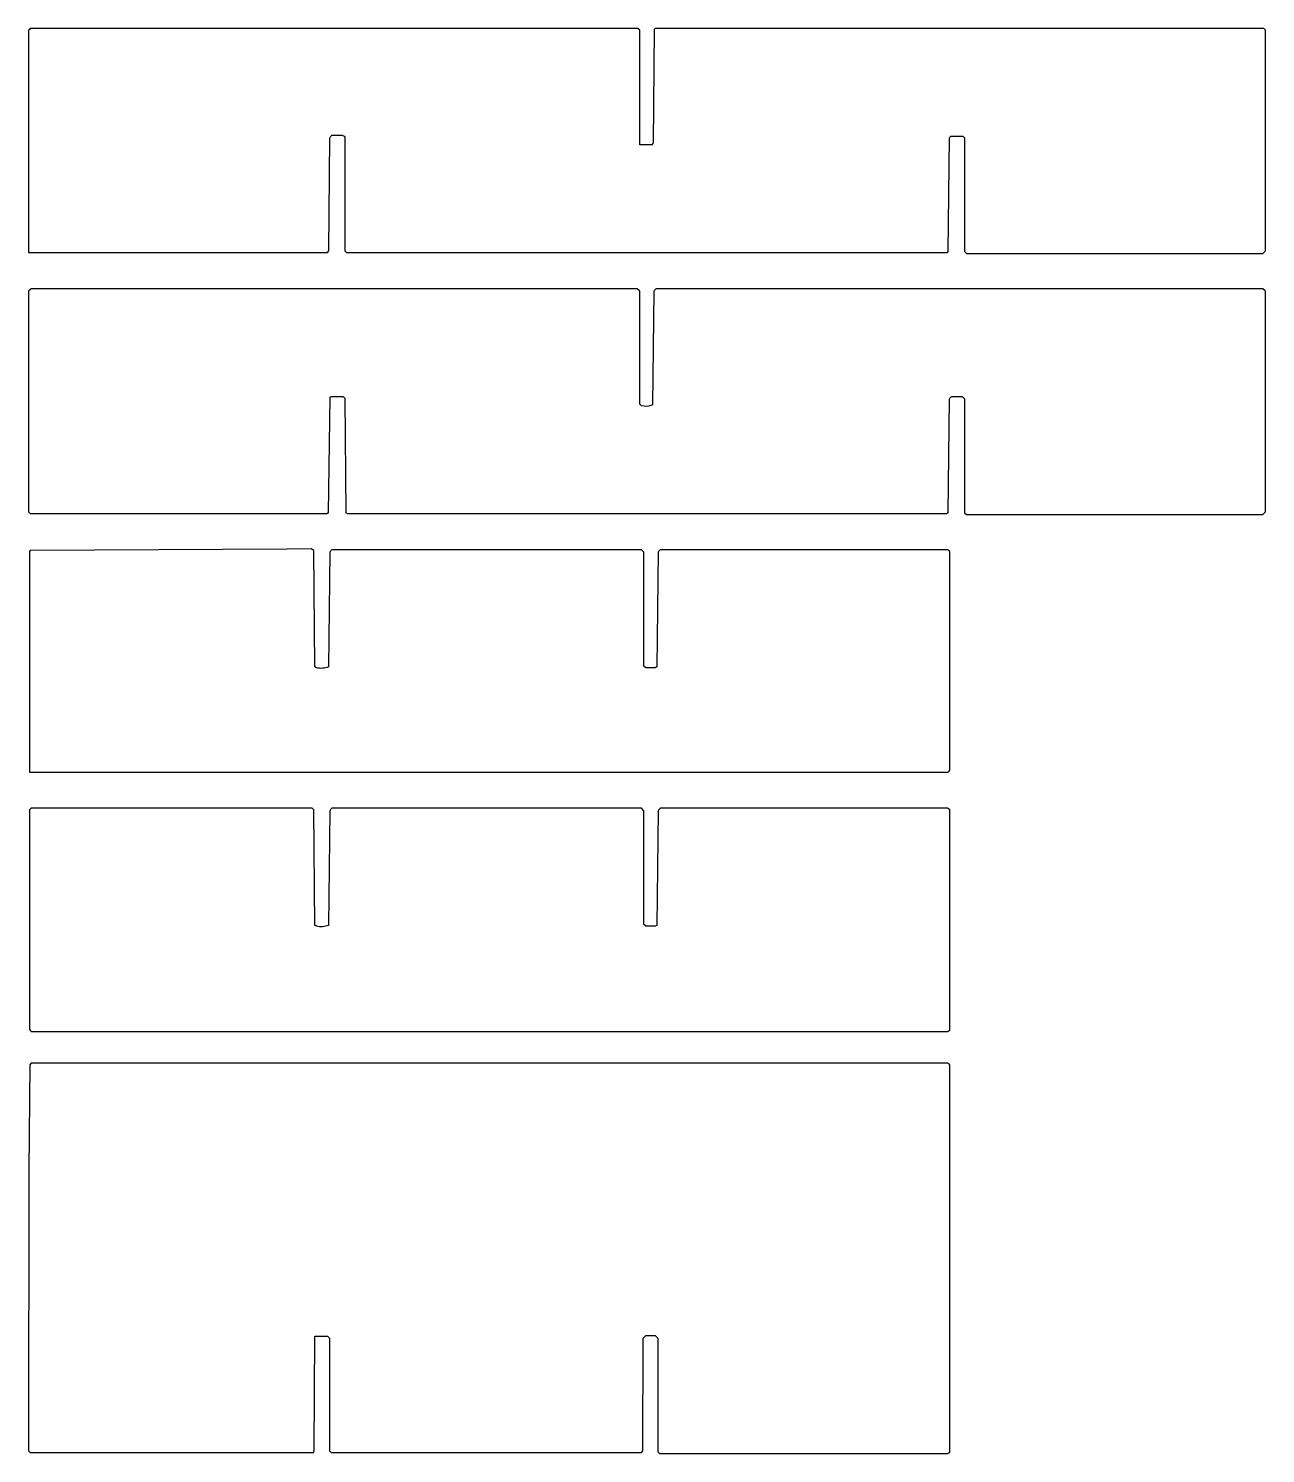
# Model space of a CAD drawing. Extents: x 74 to 1509, y 85 to 1739.
import ezdxf

# ---------------------------------------------------------------- set-up
doc = ezdxf.new("R2010")
doc.units = 0
doc.layers.get('0').update_dxf_attribs({"linetype": 'CONTINUOUS'})

msp = doc.modelspace()

# ---------------------------------------------------------------- linework, layer by layer
at = {"color": 250, "linetype": 'CONTINUOUS'}
for points in [[(1506, 1478), (1509, 1481), (1509, 1737), (1507, 1739), (801, 1739), (800, 1738), (798.503816, 1606.003759), (798, 1605), (797, 1604), (783, 1604), (783, 1737), (781, 1739), (76, 1739), (75, 1738), (74, 1737), (74, 1479), (421, 1479), (422.503816, 1481.003759), (423.496184, 1611.996241, -0.113489), (426, 1615), (438, 1615), (440, 1614), (441, 1613), (441, 1481), (443, 1479), (1140, 1479), (1141, 1480), (1142.496184, 1611.996241), (1143, 1613), (1144, 1614), (1158, 1614), (1160, 1612), (1160, 1480), (1162, 1478), (1506, 1478)], [(1506, 1175), (1508, 1177), (1509, 1178), (1509, 1434), (1506, 1437), (802, 1437, 0.087321), (799.496213, 1433.996269), (798.00023, 1302.015148, -0.163085), (785, 1301), (783, 1303), (783, 1434), (780, 1437), (77, 1437), (74, 1434), (74, 1178), (76, 1176), (420, 1176), (421.1, 1176.7), (422.000226, 1177.015034), (424, 1311), (425, 1312), (439, 1312), (441, 1310), (441.999774, 1177.015034), (444, 1176), (1139, 1176), (1140.1, 1176.7), (1141.00023, 1177.015148), (1142.496213, 1308.996269, -0.113492), (1145, 1312), (1157, 1312), (1160, 1309), (1160, 1177), (1162, 1175), (1506, 1175)], [(1141, 876), (1142, 877), (1143, 878), (1143, 1132), (1141.1, 1133.2), (1140, 1134), (807, 1134, 0.087323), (804.496241, 1130.996297), (803.000226, 998.015034), (801, 997), (790, 997), (788, 999), (788, 1131), (785, 1134), (426, 1134, 0.087323), (423.496241, 1130.996297), (422.000226, 998.015034, -0.165029), (408, 997), (405.999781, 998.014812), (405, 1133), (402, 1135), (373.998328, 1134.498317), (76, 1133), (75, 1132), (75, 876), (1141, 876)], [(1140, 575), (1141.1, 575.7), (1143, 576), (1143, 832), (1141.1, 833.2), (1140, 834), (807, 834, 0.087323), (804.496241, 830.996297), (803.000226, 698.015034), (801, 697), (790, 697), (788, 699), (788, 831), (785, 834), (426, 834, 0.087323), (423.496241, 830.996297), (422.000226, 698.015034, -0.165029), (408, 697), (406.9, 697.7), (405.999777, 698.014922), (405, 832), (403, 834), (77, 834), (75, 832), (75, 577), (77, 575), (1140, 575)]]:
    msp.add_lwpolyline(points, format="xyb", dxfattribs=at)
msp.add_lwpolyline([(1140, 85), (1141.1, 85.7), (1143, 86), (1143, 536), (1141.1, 537.2), (1140, 538), (77, 538), (75.495902, 535.995968), (74.504098, 414.004032), (74, 88), (76, 86), (405, 86), (405.503787, 89.003731), (406, 221), (421, 221), (423, 219), (423, 88), (425, 86), (785, 86), (786.503816, 88.003759), (787, 219), (790, 222), (801, 222), (804, 219), (804, 87), (806, 85), (1140, 85)], dxfattribs=at)

doc.saveas('drawing.dxf')
